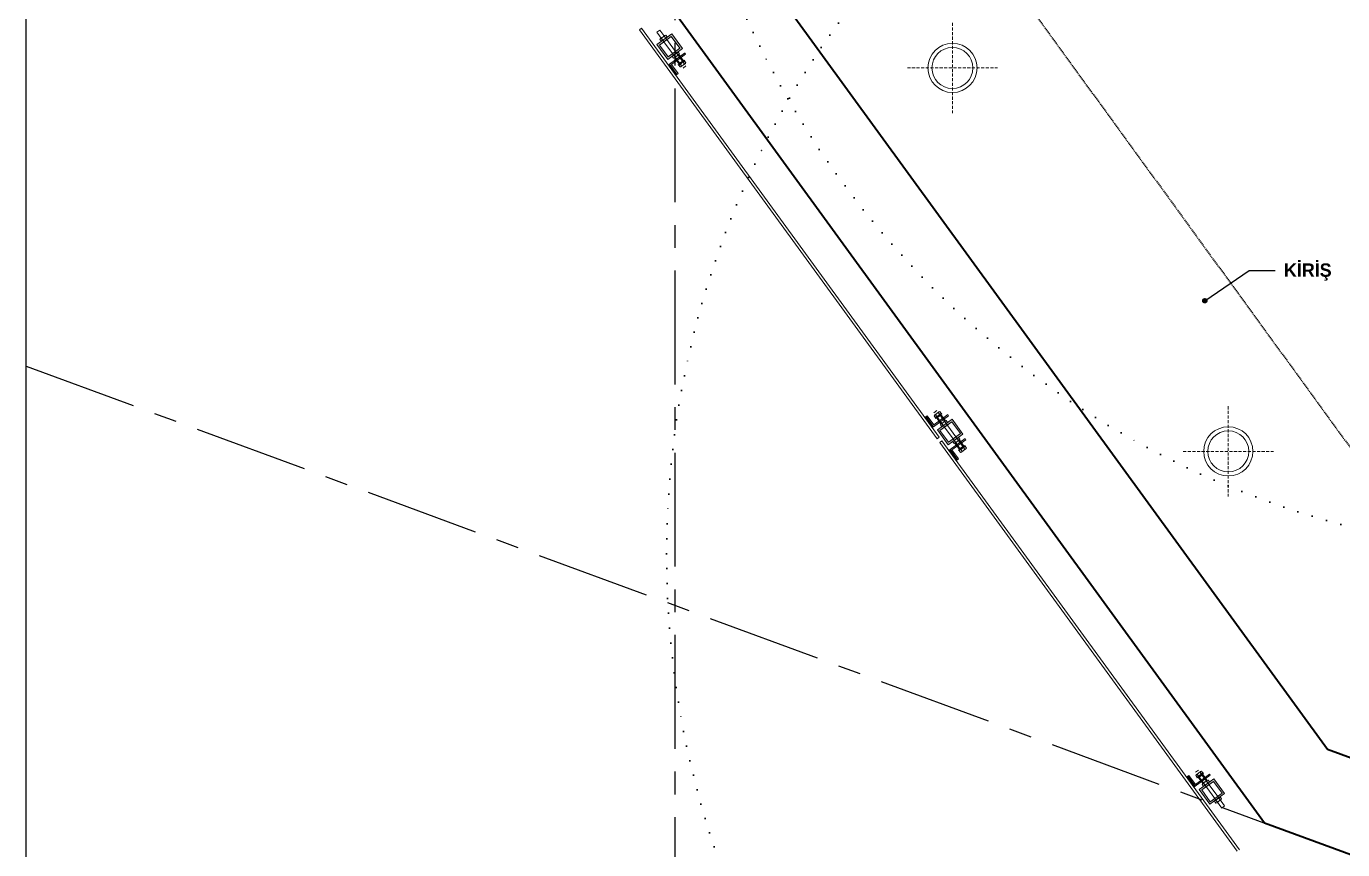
# Model space of a CAD drawing. Header units: millimetres. Extents: x 933584 to 974011, y 4545988 to 4553664.
# Drawn here: x 965521.5 to 965810.4, y 4551948.3 to 4552129 of the extents above; entities that cross this region are included whole.
import ezdxf

# ---------------------------------------------------------------- set-up
doc = ezdxf.new("R2010")
doc.units = ezdxf.units.MM
for name, pattern in [('( Hidden )', [0.375, 0.25, -0.125]), ('568_AVN_KES_01$0$HIDDEN', [0.375, 0.25, -0.125]), ('CENTER', [2, 1.25, -0.25, 0.25, -0.25]), ('DOT2', [3.175, 0, -3.175]), ('HIDDEN', [9.525, 6.35, -3.175])]:
    doc.linetypes.add(name, pattern=pattern)
doc.layers.get('0').update_dxf_attribs({"color": 255})
for name, color, linetype in [('0-CSX-CXS_20', 14, 'CENTER'), ('0-LNS-SLN', 6, 'Continuous'), ('0-LNS-SPL', 13, '568_AVN_KES_01$0$HIDDEN'), ('0-LNS-VLF', 11, 'Continuous')]:
    doc.layers.add(name, color=color, linetype=linetype)
for name, color, linetype, lineweight in [('12-ONK_AYDINLATMA', 1, 'Continuous', 5), ('2-SPS-IBW', 5, 'Continuous', 40), ('_MSMEP_YT_SPRİNKLER', 1, 'Continuous', 30), ('al', 7, 'Continuous', 5), ('CM', 4, 'Continuous', 5), ('PL', 1, 'Continuous', 5), ('PTR', 252, 'Continuous', 5), ('ReferansHatti', 3, 'Continuous', 5), ('VD', 11, 'Continuous', 5), ('VDK', 11, 'HIDDEN', 5)]:
    doc.layers.add(name, color=color, linetype=linetype, lineweight=lineweight)
doc.styles.add('Century Gothic_B_3', font='GOTHICB.TTF', dxfattribs={"height": 4})
pattern_1 = [(261.05658037, (932610.17338, 4518207.45978), (0.1234802925, -0.01943237914), []), (351.05658037, (932610.17338, 4518207.45978), (0.01943237914, 0.1234802925), [])]
pattern_2 = [(261.05658037, (932610.17338, 4518207.45978), (0.1234802925, -0.01943237914), []), (351.05658037, (932610.17338, 4518207.45978), (0.01943237914, 0.1234802925), [])]

# ---------------------------------------------------------------- blocks, each defined once
blk = doc.blocks.new('ZVBXZDVB')
at = {"layer": '0-CSX-CXS_20', "ltscale": 20}
for points in [[(933863.85, 4552835.4), (933863.85, 4551518.59)], [(933721.5, 4552054.44), (934876.25, 4551628.21)]]:
    blk.add_lwpolyline(points, dxfattribs=at)
blk = doc.blocks.new('XCVBXCVBXZ')
at = {"layer": 'PTR'}
h = blk.add_hatch(color=256, dxfattribs=at)
h.dxf.hatch_style = 1
h.paths.add_polyline_path([(933865.99, 4553623.11), (933862.67, 4553620.7), (933864.3, 4553618.46), (933864.54, 4553618.64), (933863.09, 4553620.63), (933866.17, 4553622.87)])
h = blk.add_hatch(color=256, dxfattribs=at)
h.dxf.hatch_style = 1
h.paths.add_polyline_path([(933865.99, 4553623.11), (933862.67, 4553620.7), (933864.3, 4553618.46), (933864.54, 4553618.64), (933863.09, 4553620.63), (933866.17, 4553622.87)])
h = blk.add_hatch(color=256, dxfattribs=at)
h.dxf.hatch_style = 1
h.paths.add_polyline_path([(933866, 4553623.12), (933862.68, 4553620.7), (933864.31, 4553618.46), (933864.55, 4553618.64), (933863.1, 4553620.63), (933866.17, 4553622.88)])
h = blk.add_hatch(color=256, dxfattribs=at)
h.dxf.hatch_style = 1
h.paths.add_polyline_path([(933866, 4553623.12), (933862.68, 4553620.7), (933864.31, 4553618.46), (933864.55, 4553618.64), (933863.1, 4553620.63), (933866.17, 4553622.88)])
h = blk.add_hatch(color=256, dxfattribs=at)
h.dxf.hatch_style = 1
h.paths.add_polyline_path([(933923.91, 4553543.53), (933920.59, 4553541.11), (933918.97, 4553543.34), (933919.21, 4553543.52), (933920.66, 4553541.53), (933923.74, 4553543.77)])
h = blk.add_hatch(color=256, dxfattribs=at)
h.dxf.hatch_style = 1
h.paths.add_polyline_path([(933923.91, 4553543.53), (933920.59, 4553541.11), (933918.97, 4553543.34), (933919.21, 4553543.52), (933920.66, 4553541.53), (933923.74, 4553543.77)])
h = blk.add_hatch(color=256, dxfattribs=at)
h.dxf.hatch_style = 1
h.paths.add_polyline_path([(933927.56, 4553538.52), (933924.24, 4553536.1), (933925.86, 4553533.87), (933926.11, 4553534.04), (933924.66, 4553536.03), (933927.74, 4553538.27)])
h = blk.add_hatch(color=256, dxfattribs=at)
h.dxf.hatch_style = 1
h.paths.add_polyline_path([(933927.56, 4553538.52), (933924.24, 4553536.1), (933925.86, 4553533.87), (933926.11, 4553534.04), (933924.66, 4553536.03), (933927.74, 4553538.27)])
h = blk.add_hatch(color=256, dxfattribs=at)
h.dxf.hatch_style = 1
h.paths.add_polyline_path([(933981.36, 4553464.6), (933978.03, 4553462.18), (933976.41, 4553464.41), (933976.65, 4553464.59), (933978.1, 4553462.6), (933981.18, 4553464.84)])
h = blk.add_hatch(color=256, dxfattribs=at)
h.dxf.hatch_style = 1
h.paths.add_polyline_path([(933981.36, 4553464.6), (933978.03, 4553462.18), (933976.41, 4553464.41), (933976.65, 4553464.59), (933978.1, 4553462.6), (933981.18, 4553464.84)])
at = {"layer": 'ReferansHatti'}
h = blk.add_hatch(color=252, dxfattribs=at)
h.dxf.hatch_style = 1
h.paths.add_polyline_path([(933862.35, 4553622.32), (933864.95, 4553624.21), (933863.06, 4553626.8), (933860.47, 4553624.91)], flags=16)
h.paths.add_polyline_path([(933862.27, 4553621.76), (933865.51, 4553624.12), (933863.15, 4553627.35), (933859.91, 4553625)])
h = blk.add_hatch(color=252, dxfattribs=at)
h.dxf.hatch_style = 1
h.paths.add_polyline_path([(933862.35, 4553622.32), (933864.95, 4553624.21), (933863.06, 4553626.8), (933860.47, 4553624.91)], flags=16)
h.paths.add_polyline_path([(933862.27, 4553621.76), (933865.51, 4553624.12), (933863.15, 4553627.35), (933859.91, 4553625)])
h = blk.add_hatch(dxfattribs=at)
h.set_pattern_fill('ANSI37', color=252, angle=216.0566)
h.set_pattern_definition([(261.05658037, (932486.17111, 4518377.84585), (0.1234802925, -0.01943237914), []), (351.05658037, (932486.17111, 4518377.84585), (0.01943237914, 0.1234802925), [])])
h.paths.add_polyline_path([(933862.67, 4553620.7), (933862.43, 4553620.52), (933864.05, 4553618.29), (933864.3, 4553618.46)])
h = blk.add_hatch(dxfattribs=at)
h.set_pattern_fill('ANSI37', color=252, angle=216.0566)
h.set_pattern_definition([(261.05658037, (932486.17111, 4518377.84585), (0.1234802925, -0.01943237914), []), (351.05658037, (932486.17111, 4518377.84585), (0.01943237914, 0.1234802925), [])])
h.paths.add_polyline_path([(933862.67, 4553620.7), (933862.43, 4553620.52), (933864.05, 4553618.29), (933864.3, 4553618.46)])
h = blk.add_hatch(dxfattribs=at)
h.set_pattern_fill('ANSI37', color=252, angle=216.0086)
h.set_pattern_definition([(261.0086208, (932519.02932, 4518293.17168), (0.12346398335, -0.0195357318), []), (351.0086208, (932519.02932, 4518293.17168), (0.0195357318, 0.12346398335), [])])
h.paths.add_polyline_path([(933862.68, 4553620.7), (933862.44, 4553620.52), (933864.06, 4553618.29), (933864.31, 4553618.46)])
h = blk.add_hatch(dxfattribs=at)
h.set_pattern_fill('ANSI37', color=252, angle=216.0086)
h.set_pattern_definition([(261.0086208, (932519.02932, 4518293.17168), (0.12346398335, -0.0195357318), []), (351.0086208, (932519.02932, 4518293.17168), (0.0195357318, 0.12346398335), [])])
h.paths.add_polyline_path([(933862.68, 4553620.7), (933862.44, 4553620.52), (933864.06, 4553618.29), (933864.31, 4553618.46)])
h = blk.add_hatch(dxfattribs=at)
h.set_pattern_fill('ANSI37', color=252, angle=216.0566)
h.set_pattern_definition(pattern_1)
h.paths.add_polyline_path([(933920.59, 4553541.11), (933920.35, 4553540.93), (933918.72, 4553543.17), (933918.97, 4553543.34)])
h = blk.add_hatch(dxfattribs=at)
h.set_pattern_fill('ANSI37', color=252, angle=216.0566)
h.set_pattern_definition(pattern_2)
h.paths.add_polyline_path([(933920.59, 4553541.11), (933920.35, 4553540.93), (933918.72, 4553543.17), (933918.97, 4553543.34)])
h = blk.add_hatch(color=252, dxfattribs=at)
h.dxf.hatch_style = 1
h.paths.add_polyline_path([(933923.92, 4553537.72), (933926.52, 4553539.61), (933924.64, 4553542.2), (933922.04, 4553540.31)], flags=16)
h.paths.add_polyline_path([(933923.83, 4553537.17), (933927.08, 4553539.52), (933924.72, 4553542.76), (933921.48, 4553540.4)])
h = blk.add_hatch(color=252, dxfattribs=at)
h.dxf.hatch_style = 1
h.paths.add_polyline_path([(933923.92, 4553537.72), (933926.52, 4553539.61), (933924.64, 4553542.2), (933922.04, 4553540.31)], flags=16)
h.paths.add_polyline_path([(933923.83, 4553537.17), (933927.08, 4553539.52), (933924.72, 4553542.76), (933921.48, 4553540.4)])
h = blk.add_hatch(dxfattribs=at)
h.set_pattern_fill('ANSI37', color=252, angle=216.0566)
h.set_pattern_definition(pattern_1)
h.paths.add_polyline_path([(933924.24, 4553536.1), (933924, 4553535.92), (933925.62, 4553533.69), (933925.86, 4553533.87)])
h = blk.add_hatch(dxfattribs=at)
h.set_pattern_fill('ANSI37', color=252, angle=216.0566)
h.set_pattern_definition(pattern_2)
h.paths.add_polyline_path([(933924.24, 4553536.1), (933924, 4553535.92), (933925.62, 4553533.69), (933925.86, 4553533.87)])
h = blk.add_hatch(dxfattribs=at)
h.set_pattern_fill('ANSI37', color=252, angle=216.0566)
h.set_pattern_definition([(261.05658037, (932667.61576, 4518128.52663), (0.1234802925, -0.01943237914), []), (351.05658037, (932667.61576, 4518128.52663), (0.01943237914, 0.1234802925), [])])
h.paths.add_polyline_path([(933978.03, 4553462.18), (933977.79, 4553462), (933976.17, 4553464.23), (933976.41, 4553464.41)])
h = blk.add_hatch(dxfattribs=at)
h.set_pattern_fill('ANSI37', color=252, angle=216.0566)
h.set_pattern_definition([(261.05658037, (932667.61576, 4518128.52663), (0.1234802925, -0.01943237914), []), (351.05658037, (932667.61576, 4518128.52663), (0.01943237914, 0.1234802925), [])])
h.paths.add_polyline_path([(933978.03, 4553462.18), (933977.79, 4553462), (933976.17, 4553464.23), (933976.41, 4553464.41)])
h = blk.add_hatch(color=252, dxfattribs=at)
h.dxf.hatch_style = 1
h.paths.add_polyline_path([(933981.37, 4553458.79), (933983.96, 4553460.68), (933982.08, 4553463.27), (933979.48, 4553461.38)], flags=16)
h.paths.add_polyline_path([(933981.28, 4553458.23), (933984.52, 4553460.59), (933982.17, 4553463.83), (933978.92, 4553461.47)])
h = blk.add_hatch(color=252, dxfattribs=at)
h.dxf.hatch_style = 1
h.paths.add_polyline_path([(933981.37, 4553458.79), (933983.96, 4553460.68), (933982.08, 4553463.27), (933979.48, 4553461.38)], flags=16)
h.paths.add_polyline_path([(933981.28, 4553458.23), (933984.52, 4553460.59), (933982.17, 4553463.83), (933978.92, 4553461.47)])
at = {"layer": 'al'}
for points in [[(933859.91, 4553624.99), (933863.15, 4553627.36), (933865.51, 4553624.13), (933862.27, 4553621.76)], [(933859.91, 4553624.99), (933863.15, 4553627.36), (933865.51, 4553624.13), (933862.27, 4553621.76)], [(933862.27, 4553621.76), (933865.51, 4553624.12), (933863.15, 4553627.35), (933859.91, 4553625)], [(933862.27, 4553621.76), (933865.51, 4553624.12), (933863.15, 4553627.35), (933859.91, 4553625)], [(933862.35, 4553622.32), (933864.95, 4553624.21), (933863.06, 4553626.8), (933860.47, 4553624.91)], [(933862.35, 4553622.32), (933864.95, 4553624.21), (933863.06, 4553626.8), (933860.47, 4553624.91)], [(933860.47, 4553624.9), (933863.06, 4553626.8), (933864.95, 4553624.21), (933862.36, 4553622.32)], [(933860.47, 4553624.9), (933863.06, 4553626.8), (933864.95, 4553624.21), (933862.36, 4553622.32)], [(933862.67, 4553620.7), (933864.3, 4553618.46), (933864.54, 4553618.64), (933863.09, 4553620.63), (933866.17, 4553622.87), (933865.99, 4553623.11)], [(933862.67, 4553620.7), (933864.3, 4553618.46), (933864.54, 4553618.64), (933863.09, 4553620.63), (933866.17, 4553622.87), (933865.99, 4553623.11)], [(933862.68, 4553620.7), (933864.31, 4553618.46), (933864.55, 4553618.64), (933863.1, 4553620.63), (933866.17, 4553622.88), (933866, 4553623.12)], [(933862.68, 4553620.7), (933864.31, 4553618.46), (933864.55, 4553618.64), (933863.1, 4553620.63), (933866.17, 4553622.88), (933866, 4553623.12)], [(933920.59, 4553541.11), (933918.97, 4553543.34), (933919.21, 4553543.52), (933920.66, 4553541.53), (933923.74, 4553543.77), (933923.91, 4553543.53)], [(933920.59, 4553541.11), (933918.97, 4553543.34), (933919.21, 4553543.52), (933920.66, 4553541.53), (933923.74, 4553543.77), (933923.91, 4553543.53)], [(933923.83, 4553537.17), (933927.08, 4553539.52), (933924.72, 4553542.76), (933921.48, 4553540.4)], [(933923.83, 4553537.17), (933927.08, 4553539.52), (933924.72, 4553542.76), (933921.48, 4553540.4)], [(933923.92, 4553537.72), (933926.52, 4553539.61), (933924.64, 4553542.2), (933922.04, 4553540.31)], [(933923.92, 4553537.72), (933926.52, 4553539.61), (933924.64, 4553542.2), (933922.04, 4553540.31)], [(933924.24, 4553536.1), (933925.86, 4553533.87), (933926.11, 4553534.04), (933924.66, 4553536.03), (933927.74, 4553538.27), (933927.56, 4553538.52)], [(933924.24, 4553536.1), (933925.86, 4553533.87), (933926.11, 4553534.04), (933924.66, 4553536.03), (933927.74, 4553538.27), (933927.56, 4553538.52)], [(933978.03, 4553462.18), (933976.41, 4553464.41), (933976.65, 4553464.59), (933978.1, 4553462.6), (933981.18, 4553464.84), (933981.36, 4553464.6)], [(933978.03, 4553462.18), (933976.41, 4553464.41), (933976.65, 4553464.59), (933978.1, 4553462.6), (933981.18, 4553464.84), (933981.36, 4553464.6)], [(933981.28, 4553458.23), (933984.52, 4553460.59), (933982.17, 4553463.83), (933978.92, 4553461.47)], [(933981.28, 4553458.23), (933984.52, 4553460.59), (933982.17, 4553463.83), (933978.92, 4553461.47)], [(933981.37, 4553458.79), (933983.96, 4553460.68), (933982.08, 4553463.27), (933979.48, 4553461.38)], [(933981.37, 4553458.79), (933983.96, 4553460.68), (933982.08, 4553463.27), (933979.48, 4553461.38)]]:
    blk.add_lwpolyline(points, close=True, dxfattribs=at)
at = {"layer": 'CM'}
for p, q in [((933856.56, 4553628.58), (933856.08, 4553628.23)), ((933921.39, 4553538.48), (933856.08, 4553628.23)), ((933921.88, 4553538.83), (933856.56, 4553628.58)), ((933921.88, 4553538.83), (933921.39, 4553538.48)), ((933921.39, 4553538.48), (933921.88, 4553538.83)), ((933922.47, 4553538.02), (933921.98, 4553537.67)), ((933921.98, 4553537.67), (933922.47, 4553538.02)), ((933987.78, 4553448.27), (933922.47, 4553538.02)), ((933987.3, 4553447.92), (933921.98, 4553537.67))]:
    blk.add_line(p, q, dxfattribs=at)
at = {"layer": 'PL'}
for points in [[(933864.73, 4553622.81), (933865.75, 4553621.41), (933864.79, 4553620.7), (933863.76, 4553622.11)], [(933864.3, 4553618.46), (933864.05, 4553618.29), (933862.43, 4553620.52), (933862.67, 4553620.7)], [(933864.3, 4553618.46), (933864.05, 4553618.29), (933862.43, 4553620.52), (933862.67, 4553620.7)], [(933864.31, 4553618.46), (933864.06, 4553618.29), (933862.44, 4553620.52), (933862.68, 4553620.7)], [(933864.31, 4553618.46), (933864.06, 4553618.29), (933862.44, 4553620.52), (933862.68, 4553620.7)], [(933923.24, 4553542.42), (933922.21, 4553543.82), (933921.24, 4553543.12), (933922.26, 4553541.71)], [(933918.97, 4553543.34), (933918.72, 4553543.17), (933920.35, 4553540.93), (933920.59, 4553541.11)], [(933918.97, 4553543.34), (933918.72, 4553543.17), (933920.35, 4553540.93), (933920.59, 4553541.11)], [(933926.29, 4553538.21), (933927.32, 4553536.81), (933926.35, 4553536.1), (933925.32, 4553537.51)], [(933925.86, 4553533.87), (933925.62, 4553533.69), (933924, 4553535.92), (933924.24, 4553536.1)], [(933925.86, 4553533.87), (933925.62, 4553533.69), (933924, 4553535.92), (933924.24, 4553536.1)], [(933976.41, 4553464.41), (933976.17, 4553464.23), (933977.79, 4553462), (933978.03, 4553462.18)], [(933976.41, 4553464.41), (933976.17, 4553464.23), (933977.79, 4553462), (933978.03, 4553462.18)], [(933980.68, 4553463.48), (933979.65, 4553464.89), (933978.68, 4553464.18), (933979.71, 4553462.78)]]:
    blk.add_lwpolyline(points, close=True, dxfattribs=at)
at = {"layer": 'VD'}
for points in [[(933860.58, 4553626.14), (933860.88, 4553625.74), (933861.15, 4553625.95), (933861.19, 4553625.97), (933860.9, 4553626.37, 0.327274)], [(933860.7, 4553626.31, -0.159188), (933860.9, 4553626.37, -0.080739), (933861.18, 4553626.66)], [(933861.18, 4553626.66, -0.080459), (933861.53, 4553626.84, -0.158616), (933861.65, 4553627)], [(933861.53, 4553626.84), (933861.83, 4553626.44), (933862.14, 4553626.67), (933861.85, 4553627.07, 0.327274)], [(933863.57, 4553622.05), (933863.28, 4553622.45), (933863.56, 4553622.65), (933863.6, 4553622.68), (933863.89, 4553622.28, -0.327274)], [(933863.77, 4553622.11, 0.159188), (933863.89, 4553622.28, 0.080739), (933864.24, 4553622.46)], [(933864.52, 4553622.74), (933864.23, 4553623.14), (933864.55, 4553623.37), (933864.84, 4553622.97, -0.327274)], [(933864.25, 4553622.46, 0.080459), (933864.52, 4553622.74, 0.158616), (933864.72, 4553622.81)], [(933865, 4553620.09), (933864.71, 4553620.49), (933864.99, 4553620.7), (933865.02, 4553620.73), (933865.32, 4553620.32, -0.327274)], [(933865.2, 4553620.16, 0.159188), (933865.32, 4553620.33, 0.080739), (933865.67, 4553620.5)], [(933865.95, 4553620.79), (933865.66, 4553621.19), (933865.98, 4553621.42), (933866.27, 4553621.02, -0.327274)], [(933865.67, 4553620.51, 0.080459), (933865.95, 4553620.79, 0.158616), (933866.15, 4553620.85)], [(933920.85, 4553543.67, -0.159188), (933921.05, 4553543.74, -0.080739), (933921.33, 4553544.02)], [(933921.33, 4553544.02, -0.080459), (933921.68, 4553544.2, -0.158616), (933921.8, 4553544.37)], [(933921.68, 4553544.2), (933921.97, 4553543.8), (933922.29, 4553544.03), (933922, 4553544.43, 0.327274)], [(933920.73, 4553543.5), (933921.02, 4553543.1), (933921.3, 4553543.31), (933921.34, 4553543.34), (933921.05, 4553543.74, 0.327274)], [(933922.15, 4553541.55), (933922.44, 4553541.15), (933922.72, 4553541.35), (933922.76, 4553541.38), (933922.47, 4553541.78, 0.327274)], [(933922.27, 4553541.72, -0.159188), (933922.47, 4553541.78, -0.080739), (933922.75, 4553542.06)], [(933922.75, 4553542.06, -0.080459), (933923.1, 4553542.24, -0.158616), (933923.23, 4553542.41)], [(933923.1, 4553542.24), (933923.4, 4553541.84), (933923.71, 4553542.07), (933923.42, 4553542.47, 0.327274)], [(933925.13, 4553537.45), (933924.84, 4553537.85), (933925.12, 4553538.05), (933925.16, 4553538.08), (933925.45, 4553537.68, -0.327274)], [(933926.09, 4553538.14), (933925.8, 4553538.54), (933926.11, 4553538.78), (933926.4, 4553538.37, -0.327274)], [(933925.81, 4553537.86, 0.080459), (933926.09, 4553538.14, 0.158616), (933926.28, 4553538.21)], [(933925.33, 4553537.51, 0.159188), (933925.45, 4553537.68, 0.080739), (933925.81, 4553537.86)], [(933926.56, 4553535.49), (933926.27, 4553535.89), (933926.55, 4553536.1), (933926.59, 4553536.13), (933926.88, 4553535.72, -0.327274)], [(933926.76, 4553535.56, 0.159188), (933926.88, 4553535.72, 0.080739), (933927.23, 4553535.9)], [(933927.51, 4553536.19), (933927.22, 4553536.59), (933927.54, 4553536.82), (933927.83, 4553536.42, -0.327274)], [(933927.23, 4553535.9, 0.080459), (933927.51, 4553536.19, 0.158616), (933927.71, 4553536.25)], [(933978.17, 4553464.57), (933978.46, 4553464.17), (933978.74, 4553464.37), (933978.78, 4553464.4), (933978.49, 4553464.8, 0.327274)], [(933978.29, 4553464.74, -0.159188), (933978.49, 4553464.8, -0.080739), (933978.77, 4553465.09)], [(933978.77, 4553465.09, -0.080459), (933979.12, 4553465.27, -0.158616), (933979.24, 4553465.43)], [(933979.12, 4553465.27), (933979.42, 4553464.86), (933979.73, 4553465.1), (933979.44, 4553465.5, 0.327274)], [(933979.6, 4553462.61), (933979.89, 4553462.21), (933980.17, 4553462.42), (933980.2, 4553462.45), (933979.91, 4553462.85, 0.327274)], [(933979.72, 4553462.78, -0.159188), (933979.91, 4553462.85, -0.080739), (933980.19, 4553463.13)], [(933980.19, 4553463.13, -0.080459), (933980.55, 4553463.31, -0.158616), (933980.67, 4553463.48)], [(933980.55, 4553463.31), (933980.84, 4553462.91), (933981.16, 4553463.14), (933980.87, 4553463.54, 0.327274)], [(933982.58, 4553458.52), (933982.29, 4553458.92), (933982.57, 4553459.12), (933982.6, 4553459.15), (933982.9, 4553458.75, -0.327274)], [(933982.77, 4553458.58, 0.159188), (933982.9, 4553458.75, 0.080739), (933983.25, 4553458.93)], [(933983.53, 4553459.21), (933983.24, 4553459.61), (933983.56, 4553459.84), (933983.85, 4553459.44, -0.327274)], [(933983.25, 4553458.93, 0.080459), (933983.53, 4553459.21, 0.158616), (933983.73, 4553459.27)]]:
    blk.add_lwpolyline(points, format="xyb", close=True, dxfattribs=at)
for points in [[(933861.19, 4553625.97), (933861.83, 4553626.44), (933861.53, 4553626.84, 0.162646), (933860.9, 4553626.37), (933861.19, 4553625.97)], [(933863.6, 4553622.68), (933864.23, 4553623.14), (933864.52, 4553622.74, -0.162646), (933863.89, 4553622.28), (933863.6, 4553622.68)], [(933865.02, 4553620.73), (933865.66, 4553621.19), (933865.95, 4553620.79, -0.162646), (933865.32, 4553620.33), (933865.02, 4553620.73)], [(933921.34, 4553543.34), (933921.97, 4553543.8), (933921.68, 4553544.2, 0.162646), (933921.05, 4553543.74), (933921.34, 4553543.34)], [(933922.76, 4553541.38), (933923.4, 4553541.84), (933923.1, 4553542.24, 0.162646), (933922.47, 4553541.78), (933922.76, 4553541.38)], [(933925.16, 4553538.08), (933925.8, 4553538.54), (933926.09, 4553538.14, -0.162646), (933925.45, 4553537.68), (933925.16, 4553538.08)], [(933926.59, 4553536.13), (933927.22, 4553536.59), (933927.51, 4553536.19, -0.162646), (933926.88, 4553535.72), (933926.59, 4553536.13)], [(933978.78, 4553464.4), (933979.42, 4553464.86), (933979.12, 4553465.27, 0.162646), (933978.49, 4553464.8), (933978.78, 4553464.4)], [(933980.2, 4553462.45), (933980.84, 4553462.91), (933980.55, 4553463.31, 0.162646), (933979.91, 4553462.85), (933980.2, 4553462.45)], [(933982.6, 4553459.15), (933983.24, 4553459.61), (933983.53, 4553459.21, -0.162646), (933982.9, 4553458.75), (933982.6, 4553459.15)]]:
    blk.add_lwpolyline(points, format="xyb", dxfattribs=at)
for points in [[(933864.64, 4553620.44), (933864.57, 4553620.54), (933864.91, 4553620.79), (933864.99, 4553620.7)], [(933864.99, 4553620.7), (933864.91, 4553620.79), (933865.63, 4553621.31), (933865.7, 4553621.22)], [(933865.7, 4553621.22), (933865.63, 4553621.31), (933865.97, 4553621.57), (933866.05, 4553621.47)], [(933921.3, 4553543.31), (933921.37, 4553543.21), (933922.08, 4553543.73), (933922.01, 4553543.83)], [(933922.01, 4553543.83), (933922.08, 4553543.73), (933922.43, 4553543.98), (933922.36, 4553544.08)], [(933920.95, 4553543.05), (933921.02, 4553542.96), (933921.37, 4553543.21), (933921.3, 4553543.31)], [(933926.2, 4553535.84), (933926.13, 4553535.94), (933926.48, 4553536.19), (933926.55, 4553536.1)], [(933926.55, 4553536.1), (933926.48, 4553536.19), (933927.19, 4553536.71), (933927.26, 4553536.62)], [(933927.26, 4553536.62), (933927.19, 4553536.71), (933927.54, 4553536.97), (933927.61, 4553536.87)], [(933978.39, 4553464.12), (933978.46, 4553464.02), (933978.81, 4553464.28), (933978.74, 4553464.37)], [(933978.74, 4553464.37), (933978.81, 4553464.28), (933979.52, 4553464.8), (933979.45, 4553464.89)], [(933979.45, 4553464.89), (933979.52, 4553464.8), (933979.87, 4553465.05), (933979.8, 4553465.15)]]:
    blk.add_lwpolyline(points, close=True, dxfattribs=at)
at = {"layer": 'VDK'}
for p, q in [((933861.45, 4553625.61), (933865.65, 4553619.86)), ((933862.09, 4553626.09), (933866.29, 4553620.33)), ((933866.29, 4553620.33), (933865.65, 4553619.86)), ((933921.35, 4553544.67), (933920.7, 4553544.2)), ((933924.9, 4553538.43), (933920.7, 4553544.2)), ((933925.54, 4553538.9), (933921.35, 4553544.67)), ((933978.79, 4553465.73), (933978.14, 4553465.26)), ((933982.99, 4553459.97), (933978.79, 4553465.73)), ((933982.34, 4553459.5), (933978.14, 4553465.26))]:
    blk.add_line(p, q, dxfattribs=at)
for points in [[(933859.91, 4553627.71), (933861.45, 4553625.61), (933862.09, 4553626.09), (933860.56, 4553628.19)], [(933864.87, 4553620.93), (933863.33, 4553623.03), (933863.98, 4553623.5), (933865.51, 4553621.4)], [(933921.48, 4553543.12), (933923.01, 4553541.02), (933923.66, 4553541.49), (933922.13, 4553543.59)], [(933926.43, 4553536.33), (933924.9, 4553538.43), (933925.54, 4553538.9), (933927.07, 4553536.8)], [(933978.93, 4553464.19), (933980.46, 4553462.09), (933981.1, 4553462.56), (933979.57, 4553464.66)], [(933983.87, 4553457.4), (933982.34, 4553459.5), (933982.99, 4553459.97), (933984.52, 4553457.87)]]:
    blk.add_lwpolyline(points, close=True, dxfattribs=at)
blk = doc.blocks.new('xcvxcbv')
at = {"layer": '2-SPS-IBW'}
blk.add_lwpolyline([(934013, 4550609.59), (933993.28, 4550616.86), (933863.85, 4550794.73), (933863.85, 4550923.49), (933966.85, 4550923.49), (933966.85, 4550975.49), (933863.85, 4550975.49), (933863.85, 4550990.49), (933981.85, 4550990.49), (933981.85, 4550877.49), (933882.35, 4550877.49), (933882.35, 4550804.49), (934007.08, 4550633.09), (934019.92, 4550628.36), (934013, 4550609.59)], dxfattribs=at)
blk = doc.blocks.new('12 lik sıva üstü aydınlatma')
at = {"linetype": '( Hidden )', "ltscale": 3}
for points in [[(5935.81, -154395.28), (5935.81, -154417.28)], [(5924.81, -154406.28), (5946.81, -154406.28)]]:
    blk.add_lwpolyline(points, dxfattribs=at)
for radius in [6, 5]:
    blk.add_circle((5935.81, -154406.28), radius)

msp = doc.modelspace()

# ---------------------------------------------------------------- hatches: boundary and pattern name
at = {"layer": '0-LNS-VLF', "linetype": 'HIDDEN', "ltscale": 0.5}
h = msp.add_hatch(color=256, dxfattribs=at)
h.dxf.hatch_style = 1
edge = h.paths.add_edge_path()
edge.add_arc((965780.16, 4552068.77), 0.467, -180, 180, ccw=False)

# ---------------------------------------------------------------- linework, layer by layer
at = {"color": 0}
msp.add_lwpolyline([(965521.5, 4552835.4), (967581.5, 4552835.4), (967581.5, 4551375.4), (965521.5, 4551375.4)], close=True, dxfattribs=at)
at = {"layer": '0-LNS-SPL'}
msp.add_lwpolyline([(965723.85, 4552505.75), (965723.85, 4552157.8), (965847.97, 4551987.24)], dxfattribs=at)
at = {"layer": '0-LNS-VLF', "ltscale": 0.5}
msp.add_lwpolyline([(965780.16, 4552068.77), (965789.88, 4552075.43), (965795.57, 4552075.43)], dxfattribs=at)
at = {"layer": '0-LNS-VLF', "linetype": 'HIDDEN', "ltscale": 0.5}
msp.add_circle((965780.16, 4552068.77), 0.467, dxfattribs=at)
at = {"layer": '_MSMEP_YT_SPRİNKLER', "linetype": 'DOT2'}
for centre in [(965862.04, 4552212.85), (965862.04, 4552012.85)]:
    msp.add_circle(centre, 200, dxfattribs=at)

# ---------------------------------------------------------------- block references
for name, p in [('XCVBXCVBXZ', (31800, -1500)), ('xcvxcbv', (31800, 1337.26))]:
    msp.add_blockref(name, p)
at = {"layer": '0-LNS-SLN'}
msp.add_blockref('ZVBXZDVB', (31800, 0), dxfattribs=at)
at = {"layer": '12-ONK_AYDINLATMA', "linetype": 'Continuous', "ltscale": 0.07, "xscale": -0.9, "yscale": 0.9, "zscale": 0.9}
for p, rotation in [((826759.12, 4557462.11), 89.99999999999986), ((826819.67, 4557377.94), 89.99999999999984)]:
    msp.add_blockref('12 lik sıva üstü aydınlatma', p, dxfattribs=dict(at, rotation=rotation))

# ---------------------------------------------------------------- texts
at = {"layer": '0-LNS-VLF', "linetype": 'HIDDEN', "ltscale": 0.5, "insert": (965797.53, 4552076.97), "char_height": 2.9364, "width": 95.455, "attachment_point": 1, "line_spacing_factor": 0.984502, "style": 'Century Gothic_B_3'}
msp.add_mtext('\\pxql;{\\fFranklin Gothic Book|b1|i0|c162|p34;KİRİŞ}', dxfattribs=at)

doc.saveas('drawing.dxf')
